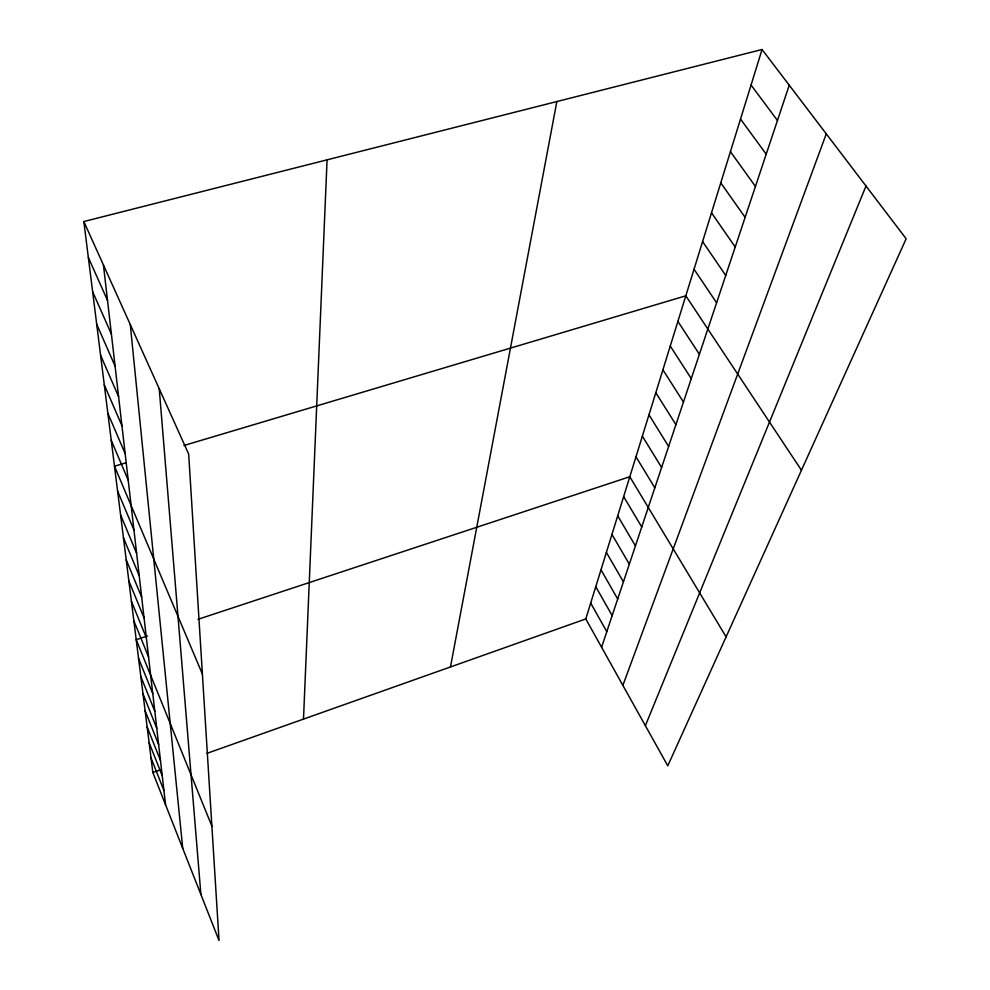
<?xml version="1.0" encoding="UTF-8"?>
<svg xmlns="http://www.w3.org/2000/svg" width="990" height="990" viewBox="0 0 990 990"><rect width="100%" height="100%" fill="white"/><g stroke="black" fill="none" stroke-linecap="round" stroke-linejoin="round"><path stroke-width="1.49" d="M303.497 719.099L327.071 159.835M450.475 666.951L556.85 101.549M762.053 49.5L906.159 238.763L667.78 765.827L585.783 618.948L762.053 49.5L83.841 221.537L152.856 772.547L219.025 940.5L188.669 454.051L83.841 221.537M601.586 647.274L789.24 85.202M622.871 685.389L826.279 133.848M645.369 725.695L866.002 186.021M152.856 772.547L161.259 769.564M206.848 753.39L585.783 618.948M147.572 635.964L136.224 639.713L211.897 826.192M197.975 619.319L629.801 476.735L726.103 636.855M125.978 462.788L114.493 466.216L202.406 674.103M183.954 445.5L685.81 295.812L801.455 470.262M751.051 85.053L777.472 120.471M740.52 119.06L766.211 154.18M730.434 151.631L755.444 186.454M720.77 182.865L745.124 217.367M711.501 212.813L735.224 247.005M702.591 241.585L725.72 275.455M694.04 269.231L716.599 302.779M677.89 321.404L699.398 354.309M670.255 346.042L691.28 378.625M662.904 369.79L683.459 402.064M655.813 392.708L675.91 424.661M648.97 414.81L668.634 446.453M642.362 436.157L661.617 467.49M635.976 456.786L654.823 487.81M623.65 496.609L641.743 527.002M617.698 515.815L635.432 545.911M611.944 534.402L629.331 564.189M606.375 552.395L623.428 581.885M600.992 569.819L617.711 599.012M595.757 586.699L612.167 615.594M590.696 603.071L606.796 631.682M88.345 257.474L107.526 300.44M92.627 291.666L111.4 334.113M96.698 324.213L115.088 366.139M100.584 355.262L118.602 396.668M104.297 384.887L121.943 425.774M107.848 413.201L125.148 453.581M111.239 440.29L128.205 480.15M117.6 491.065L133.935 529.935M120.582 514.899L136.62 553.286M123.453 537.78L139.206 575.685M126.2 559.771L141.681 597.193M128.849 580.907L144.057 617.871M131.398 601.252L146.347 637.746M133.86 620.841L148.55 656.89M138.563 658.449L152.782 693.619M140.828 676.516L154.811 711.253M143.018 693.941L156.767 728.244M145.122 710.758L158.647 744.641M147.151 727.007L160.467 760.468M149.119 742.698L162.236 775.764M151.025 757.87L163.932 790.54M103.443 265.023L165.578 804.833M130.284 324.559L182.729 848.356M159.229 388.761L200.896 894.465"/></g></svg>
